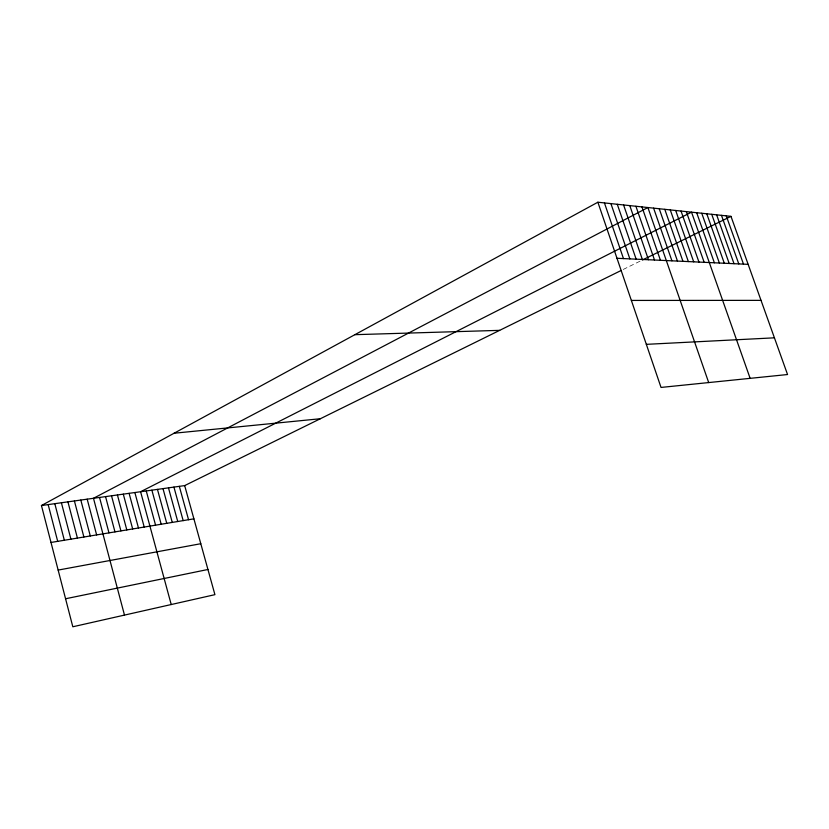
<?xml version="1.0" encoding="UTF-8"?>
<svg xmlns="http://www.w3.org/2000/svg" width="829" height="829" viewBox="0 0 829 829"><rect width="100%" height="100%" fill="white"/><g stroke="black" fill="none" stroke-linecap="round" stroke-linejoin="round"><path stroke-width="0.62" stroke-dasharray="4.14 3.11" d="M623.263 269.446L640.237 261.083"/><path stroke-width="1.24" d="M621.18 270.472L184.68 485.597L214.918 594.662L72.817 626.776L41.45 505.535L597.875 202.224L730.981 216.359L787.55 374.532L661.034 387.433L597.875 202.224M642.392 260.016L730.981 216.359M65.574 598.756L207.934 569.482M58.154 570.083L200.794 543.71M51.004 542.456L193.893 518.84M41.45 505.535L184.68 485.597M174.08 433.235L320.336 418.738M646.34 344.346L774.421 337.828M354.895 334.678L499.669 330.356M631.366 300.43L761.022 300.367M616.994 258.285L748.141 264.347M726.256 215.851L743.489 264.13M721.468 215.343L738.784 263.912M716.629 214.835L734.017 263.695M711.728 214.317L729.199 263.477M706.774 213.789L724.308 263.249M701.748 213.25L719.365 263.021M696.671 212.711L714.36 262.783M750.141 378.356L691.521 212.172L140.588 491.732L171.22 604.538M686.308 211.613L704.163 262.316M681.034 211.053L698.961 262.078M675.687 210.483L693.697 261.829M670.267 209.913L688.36 261.581M664.785 209.333L682.961 261.332M659.231 208.742L677.48 261.083M653.604 208.141L671.936 260.824M708.691 382.573L647.905 207.54L93.48 498.291L124.485 615.097M641.947 206.908L660.454 260.296M635.916 206.266L654.495 260.016M629.791 205.613L648.465 259.736M623.584 204.96L642.351 259.456M617.294 204.286L636.144 259.166M610.911 203.613L629.853 258.876M604.434 202.918L623.47 258.586M179.323 486.343L188.556 519.731M173.924 487.1L183.168 520.612M168.474 487.856L177.738 521.514M162.992 488.623L172.266 522.415M157.458 489.39L166.753 523.327M151.883 490.167L161.189 524.249M146.256 490.944L155.572 525.171M134.868 492.53L144.215 527.047M129.106 493.338L138.464 528M123.293 494.146L132.671 528.964M117.428 494.954L126.816 529.928M111.511 495.783L120.92 530.902M105.552 496.612L114.972 531.886M99.542 497.452L108.972 532.871M87.18 499.172L96.63 534.912M80.817 500.053L90.288 535.959M74.403 500.944L83.884 537.016M67.926 501.846L77.429 538.083M61.398 502.757L70.911 539.161M54.807 503.669L64.341 540.249M48.165 504.602L57.698 541.347"/></g></svg>
